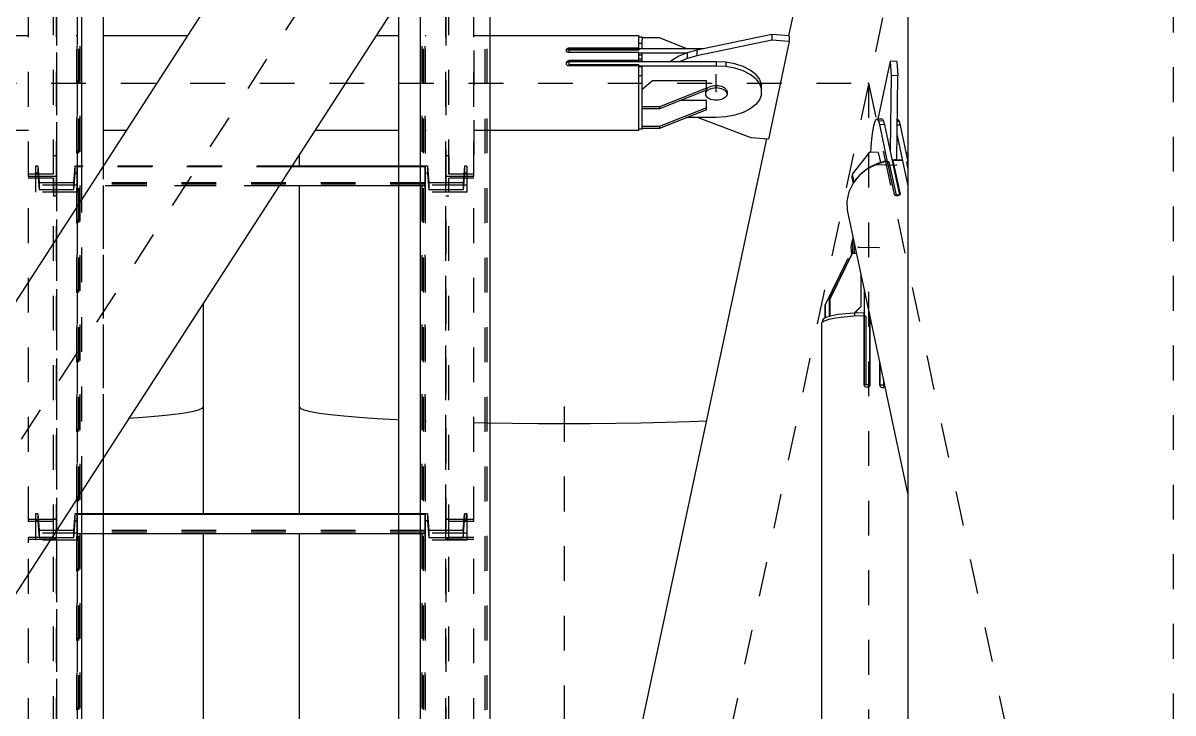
# Model space of a CAD drawing. Header units: millimetres. Extents: x 149919 to 150445, y 136651 to 136866.
# Drawn here: x 150262.208 to 150265.513, y 136818.265 to 136820.248 of the extents above; entities that cross this region are included whole.
import ezdxf

# ---------------------------------------------------------------- set-up
doc = ezdxf.new("R2010")
doc.units = ezdxf.units.MM
doc.header["$LTSCALE"] = 0.25
for name, pattern in [('CENTER', [50.8, 31.75, -6.35, 6.35, -6.35]), ('XKITLINE00', [0]), ('XKITLINE02', [4, 2, -2]), ('XKITLINE03', [6, 3, -1, 1, -1])]:
    doc.linetypes.add(name, pattern=pattern)

# ---------------------------------------------------------------- blocks, each defined once
blk = doc.blocks.new('çatıı')
at = {"color": 8, "linetype": 'CENTER'}
for p, q in [((12370, 17654.86), (12370, 16010.75)), ((12370, 17380.27), (11840, 16560.27)), ((12370, 17380.27), (12195, 16560.27)), ((12238.7, 16967.8), (12238.7, 16972.75)), ((11927.5, 16970.27), (12282.5, 16970.27)), ((12282.5, 16970.27), (12282.5, 16150.27)), ((12282.5, 16970.27), (12370, 16560.27)), ((12284.53, 16946.86), (12290.48, 16946.73)), ((12279.52, 16923.15), (12285.47, 16923.02)), ((12195, 16877.2), (12195, 15209.12))]:
    blk.add_line(p, q, dxfattribs=at)
at = {"color": 8, "linetype": 'XKITLINE00'}
for p, q in [((12293.8, 17175.69), (12293.8, 16605.74)), ((12201.85, 17162.09), (11970.17, 16803.64)), ((12292.26, 17137.41), (12259.5, 16983.91)), ((12239.82, 17136.91), (12008.14, 16778.46)), ((12041.01, 16983.89), (11993.6, 16983.89)), ((12055.02, 16983.89), (12054.73, 16983.89)), ((12086.67, 16983.89), (12062.52, 16983.89)), ((12147.49, 16983.89), (12140.88, 16983.89)), ((12155.28, 16983.89), (12154.99, 16983.89)), ((12216.4, 16983.89), (12168.99, 16983.89)), ((12216.4, 16983.89), (12216.4, 16983.33)), ((12217.4, 16983.47), (12216.4, 16983.47)), ((12216.4, 16980.15), (12216.4, 16983.33)), ((12217.4, 16983.47), (12217.4, 16983.43)), ((12217.4, 16983.43), (12217.4, 16982.84)), ((12222.4, 16983.28), (12217.4, 16983.28)), ((12217.4, 16980.15), (12217.4, 16982.84)), ((12230.28, 16980.15), (12222.4, 16983.28)), ((12254.72, 16984.23), (12233.08, 16979.74)), ((12254.72, 16982.58), (12233.08, 16978.09)), ((12259.68, 16982.24), (12253.7, 16954.21)), ((12254.72, 16984.23), (12254.72, 16982.58)), ((12259.68, 16983.89), (12254.72, 16984.23)), ((12259.68, 16982.24), (12254.72, 16982.58)), ((12259.68, 16983.89), (12259.68, 16982.24)), ((12195.59, 16979.9), (12195.55, 16979.7)), ((12195.55, 16979.7), (12195.59, 16979.5)), ((12195.71, 16980.08), (12195.59, 16979.9)), ((12195.71, 16979.74), (12195.59, 16979.56)), ((12195.59, 16979.5), (12195.71, 16979.32)), ((12195.88, 16980.21), (12195.71, 16980.08)), ((12195.86, 16979.86), (12195.71, 16979.74)), ((12195.9, 16979.17), (12195.71, 16979.32)), ((12195.9, 16979.88), (12195.86, 16979.86)), ((12196.13, 16980.3), (12195.9, 16980.22)), ((12196.13, 16979.95), (12195.9, 16979.88)), ((12196.13, 16979.08), (12195.9, 16979.17)), ((12196.4, 16980.34), (12196.13, 16980.3)), ((12196.4, 16979.98), (12196.13, 16979.95)), ((12196.4, 16979.05), (12196.13, 16979.08)), ((12196.4, 16980.34), (12196.4, 16980)), ((12216.4, 16980.34), (12196.4, 16980.34)), ((12216.4, 16980), (12196.4, 16980)), ((12196.4, 16979.05), (12196.4, 16980)), ((12216.4, 16979.78), (12196.4, 16979.78)), ((12216.4, 16979.05), (12196.4, 16979.05)), ((12217.4, 16981.71), (12216.4, 16981.71)), ((12216.4, 16980.15), (12216.4, 16979.78)), ((12235.04, 16980.15), (12216.4, 16980.15)), ((12216.4, 16976.44), (12216.4, 16979.05)), ((12230.12, 16978.91), (12216.4, 16978.91)), ((12217.4, 16978.87), (12216.4, 16978.87)), ((12217.4, 16977.76), (12217.4, 16978.87)), ((12230.38, 16979.02), (12227.97, 16978.03)), ((12233.08, 16979.74), (12230.38, 16979.02)), ((12230.38, 16979.02), (12230.38, 16977.37)), ((12233.08, 16979.74), (12233.08, 16978.09)), ((12195.59, 16976.22), (12195.55, 16975.98)), ((12195.55, 16975.98), (12195.59, 16975.75)), ((12195.59, 16975.88), (12195.58, 16975.82)), ((12195.71, 16976.43), (12195.59, 16976.22)), ((12195.71, 16976.09), (12195.59, 16975.88)), ((12195.59, 16975.75), (12195.71, 16975.54)), ((12195.9, 16976.6), (12195.71, 16976.43)), ((12195.9, 16976.26), (12195.71, 16976.09)), ((12195.9, 16975.37), (12195.71, 16975.54)), ((12196.13, 16976.7), (12195.9, 16976.6)), ((12196.13, 16976.36), (12195.9, 16976.26)), ((12196.13, 16975.28), (12195.9, 16975.37)), ((12196.4, 16976.74), (12196.13, 16976.7)), ((12196.13, 16976.7), (12196.13, 16976.36)), ((12196.4, 16976.4), (12196.13, 16976.36)), ((12196.4, 16975.22), (12196.13, 16975.28)), ((12196.4, 16976.74), (12196.4, 16976.44)), ((12216.4, 16976.74), (12196.4, 16976.74)), ((12196.4, 16975.22), (12196.4, 16976.44)), ((12238.7, 16976.44), (12196.4, 16976.44)), ((12216.4, 16975.57), (12196.4, 16975.57)), ((12216.4, 16975.22), (12196.4, 16975.22)), ((12217.4, 16978.33), (12216.4, 16978.33)), ((12217.4, 16977.17), (12216.4, 16977.17)), ((12217.4, 16976.56), (12216.4, 16976.56)), ((12216.4, 16976.56), (12216.4, 16976.44)), ((12216.4, 16975.57), (12216.4, 16975.22)), ((12216.4, 16956.66), (12216.4, 16975.22)), ((12238.7, 16975.2), (12216.4, 16975.2)), ((12217.4, 16976.44), (12217.4, 16977.76)), ((12225.91, 16976.81), (12225.48, 16976.44)), ((12227.97, 16978.03), (12225.91, 16976.81)), ((12230.38, 16977.37), (12228.1, 16976.44)), ((12233.08, 16978.09), (12230.38, 16977.37)), ((12238.7, 16976.44), (12238.7, 16975.2)), ((12241.42, 16976.27), (12238.7, 16976.44)), ((12241.42, 16975.04), (12238.7, 16975.2)), ((12241.42, 16976.27), (12241.42, 16975.04)), ((12244.02, 16975.8), (12241.42, 16976.27)), ((12246.4, 16975.02), (12244.02, 16975.8)), ((12288.66, 16976.58), (12285.14, 16959.91)), ((12290.64, 16976.54), (12288.66, 16976.58)), ((12288.66, 16976.58), (12288.93, 16972.44)), ((12290.64, 16976.54), (12290.91, 16972.4)), ((12217.4, 16974.99), (12216.4, 16974.99)), ((12217.4, 16972.37), (12216.4, 16972.37)), ((12217.4, 16969.66), (12217.4, 16974.99)), ((12244.02, 16974.56), (12241.42, 16975.04)), ((12246.4, 16973.79), (12244.02, 16974.56)), ((12248.43, 16973.99), (12246.4, 16975.02)), ((12248.43, 16972.75), (12246.4, 16973.79)), ((12250.04, 16972.74), (12248.43, 16973.99)), ((12250.04, 16971.5), (12248.43, 16972.75)), ((12250.04, 16972.74), (12251.15, 16971.32)), ((12288.93, 16972.44), (12288.66, 16950.87)), ((12290.91, 16972.4), (12288.93, 16972.44)), ((12290.61, 16948.2), (12290.91, 16972.4)), ((12220.4, 16970.91), (12217.4, 16968.43)), ((12217.4, 16963.49), (12217.4, 16969.66)), ((12235.9, 16970.91), (12220.4, 16970.91)), ((12235.9, 16968.84), (12222.4, 16963.48)), ((12235.9, 16968.28), (12235.9, 16970.91)), ((12236.01, 16968.67), (12235.9, 16968.53)), ((12236.32, 16968.92), (12236.01, 16968.67)), ((12236.7, 16969.14), (12236.32, 16968.92)), ((12237.15, 16969.32), (12236.7, 16969.14)), ((12237.15, 16968.66), (12236.7, 16968.48)), ((12237.63, 16969.44), (12237.15, 16969.32)), ((12237.63, 16968.78), (12237.15, 16968.66)), ((12238.16, 16969.52), (12237.63, 16969.44)), ((12238.16, 16968.86), (12237.63, 16968.78)), ((12238.7, 16969.55), (12238.16, 16969.52)), ((12238.7, 16968.89), (12238.16, 16968.86)), ((12239.23, 16969.52), (12238.7, 16969.55)), ((12238.7, 16969.55), (12238.7, 16968.89)), ((12239.23, 16968.86), (12238.7, 16968.89)), ((12239.76, 16969.44), (12239.23, 16969.52)), ((12239.76, 16968.78), (12239.23, 16968.86)), ((12240.25, 16969.32), (12239.76, 16969.44)), ((12240.25, 16968.66), (12239.76, 16968.78)), ((12240.69, 16969.14), (12240.25, 16969.32)), ((12240.69, 16968.48), (12240.25, 16968.66)), ((12241.07, 16968.92), (12240.69, 16969.14)), ((12241.38, 16968.67), (12241.07, 16968.92)), ((12241.38, 16968.67), (12241.61, 16968.4)), ((12250.04, 16971.5), (12251.15, 16970.09)), ((12251.15, 16971.32), (12251.72, 16969.81)), ((12251.15, 16970.09), (12251.72, 16968.57)), ((12251.72, 16967.03), (12251.72, 16969.81)), ((12235.9, 16968.28), (12222.4, 16962.91)), ((12235.64, 16968.1), (12235.6, 16967.8)), ((12235.6, 16967.8), (12235.6, 16967.14)), ((12235.64, 16967.44), (12235.6, 16967.14)), ((12235.6, 16967.14), (12235.64, 16966.83)), ((12235.69, 16968.19), (12235.64, 16968.1)), ((12235.78, 16967.74), (12235.64, 16967.44)), ((12235.64, 16966.83), (12235.78, 16966.54)), ((12236.01, 16968.01), (12235.78, 16967.74)), ((12235.78, 16966.54), (12236.01, 16966.26)), ((12236.32, 16968.26), (12236.01, 16968.01)), ((12236.32, 16966.01), (12236.01, 16966.26)), ((12236.7, 16968.48), (12236.32, 16968.26)), ((12236.7, 16965.8), (12236.32, 16966.01)), ((12237.15, 16965.62), (12236.7, 16965.8)), ((12237.63, 16965.49), (12237.15, 16965.62)), ((12238.16, 16965.41), (12237.63, 16965.49)), ((12238.7, 16965.39), (12238.16, 16965.41)), ((12239.23, 16965.41), (12238.7, 16965.39)), ((12239.76, 16965.49), (12239.23, 16965.41)), ((12240.25, 16965.62), (12239.76, 16965.49)), ((12240.69, 16965.8), (12240.25, 16965.62)), ((12241.07, 16968.26), (12240.69, 16968.48)), ((12241.07, 16966.01), (12240.69, 16965.8)), ((12241.38, 16968.01), (12241.07, 16968.26)), ((12241.38, 16966.26), (12241.07, 16966.01)), ((12241.38, 16968.01), (12241.61, 16967.74)), ((12241.61, 16966.54), (12241.38, 16966.26)), ((12241.61, 16968.4), (12241.75, 16968.1)), ((12241.61, 16967.74), (12241.75, 16967.44)), ((12241.75, 16966.83), (12241.61, 16966.54)), ((12241.75, 16968.1), (12241.8, 16967.8)), ((12241.75, 16967.44), (12241.8, 16967.14)), ((12241.8, 16967.14), (12241.75, 16966.83)), ((12241.8, 16967.8), (12241.8, 16967.14)), ((12251.15, 16965.51), (12250.04, 16964.1)), ((12251.72, 16967.03), (12251.15, 16965.51)), ((12217.4, 16963.49), (12217.4, 16963.48)), ((12217.4, 16963.48), (12217.4, 16963.45)), ((12222.4, 16963.48), (12217.4, 16963.48)), ((12217.4, 16957.29), (12217.4, 16963.45)), ((12217.55, 16962.91), (12217.4, 16962.78)), ((12222.4, 16962.91), (12217.4, 16962.91)), ((12222.4, 16963.48), (12222.4, 16962.91)), ((12235.9, 16963.19), (12222.4, 16957.83)), ((12235.9, 16962.63), (12222.4, 16957.27)), ((12235.9, 16965.26), (12228.29, 16965.26)), ((12235.9, 16962.63), (12235.9, 16965.26)), ((12248.43, 16962.85), (12246.4, 16961.81)), ((12250.04, 16964.1), (12248.43, 16962.85)), ((12238.7, 16960.4), (12230.28, 16960.4)), ((12248.73, 16954.54), (12233.31, 16960.4)), ((12241.42, 16960.56), (12238.7, 16960.4)), ((12244.02, 16961.04), (12241.42, 16960.56)), ((12246.4, 16961.81), (12244.02, 16961.04)), ((12284.24, 16959.22), (12283.9, 16958.05)), ((12284.6, 16959.85), (12284.24, 16959.22)), ((12284.95, 16959.92), (12284.6, 16959.85)), ((12286.44, 16959.88), (12284.95, 16959.92)), ((12284.95, 16959.92), (12285.29, 16959.41)), ((12286.77, 16959.38), (12285.29, 16959.41)), ((12285.29, 16959.41), (12285.59, 16958.35)), ((12286.44, 16959.88), (12286.77, 16959.38)), ((12286.77, 16959.38), (12287.07, 16958.32)), ((12291.23, 16959.28), (12290.75, 16959.29)), ((12290.9, 16959.78), (12290.76, 16959.79)), ((12290.9, 16959.78), (12291.23, 16959.28)), ((12291.23, 16959.28), (12291.54, 16958.22)), ((12041.01, 16956.66), (11993.6, 16956.66)), ((12055.02, 16956.66), (12054.73, 16956.66)), ((12069.07, 16956.66), (12062.52, 16956.66)), ((12147.49, 16956.66), (12123.28, 16956.66)), ((12155.28, 16956.66), (12154.99, 16956.66)), ((12216.4, 16956.66), (12168.99, 16956.66)), ((12217.4, 16957.08), (12216.4, 16957.08)), ((12222.4, 16957.83), (12217.4, 16957.83)), ((12217.4, 16957.29), (12217.4, 16957.27)), ((12217.4, 16957.27), (12217.4, 16957.08)), ((12222.4, 16957.27), (12217.4, 16957.27)), ((12222.4, 16957.83), (12222.4, 16957.27)), ((12283.58, 16956.39), (12283.31, 16954.31)), ((12283.9, 16958.05), (12283.58, 16956.39)), ((12287.07, 16958.32), (12285.59, 16958.35)), ((12285.59, 16958.35), (12287.87, 16947.66)), ((12287.07, 16958.32), (12291.39, 16938.1)), ((12291.54, 16958.22), (12290.74, 16958.24)), ((12291.54, 16958.22), (12293.8, 16947.64)), ((12253.17, 16954.24), (12190.89, 16662.44)), ((12253.7, 16954.21), (12248.73, 16954.54)), ((12283.31, 16954.31), (12283.09, 16951.91)), ((12290.7, 16955.2), (12292.26, 16947.91)), ((12118.8, 16949.72), (12118.8, 16946.46)), ((12282.78, 16950.4), (12277.72, 16944.07)), ((12285.26, 16950.34), (12282.78, 16950.4)), ((12283.09, 16951.91), (12283, 16950.39)), ((12285.26, 16950.34), (12285.88, 16947.45)), ((12293.69, 16950.16), (12293.26, 16950.17)), ((12293.8, 16950.07), (12293.69, 16950.16)), ((12282.21, 16945.65), (12279.89, 16943.8)), ((12282.62, 16946.03), (12280.5, 16944.45)), ((12284.91, 16947.02), (12282.21, 16945.65)), ((12285.04, 16947.21), (12282.62, 16946.03)), ((12287.79, 16947.82), (12284.91, 16947.02)), ((12287.65, 16947.95), (12285.04, 16947.21)), ((12285.04, 16947.21), (12285.07, 16947.07)), ((12287.65, 16947.95), (12287.68, 16947.8)), ((12287.79, 16947.82), (12289.83, 16938.23)), ((12287.87, 16947.66), (12287.86, 16947.5)), ((12288.32, 16947.65), (12287.87, 16947.66)), ((12288.32, 16947.65), (12287.87, 16947.44)), ((12288.32, 16947.65), (12290.37, 16938.06)), ((12289.34, 16947.99), (12289.28, 16947.99)), ((12289.36, 16948.17), (12289.32, 16947.78)), ((12290.06, 16948.2), (12289.36, 16948.17)), ((12289.36, 16948.17), (12289.46, 16947.69)), ((12289.46, 16947.69), (12289.43, 16947.3)), ((12289.49, 16947.97), (12289.44, 16947.44)), ((12289.44, 16947.44), (12291.43, 16938.13)), ((12290.89, 16948.08), (12289.49, 16947.97)), ((12289.49, 16947.97), (12291.53, 16938.38)), ((12290.75, 16948.21), (12290.06, 16948.2)), ((12290.06, 16948.2), (12290.1, 16948.02)), ((12291.45, 16948.17), (12290.75, 16948.21)), ((12292.26, 16947.91), (12290.89, 16948.08)), ((12292.14, 16948.11), (12291.45, 16948.17)), ((12291.45, 16948.17), (12291.48, 16948)), ((12292.14, 16948.11), (12292.18, 16947.92)), ((12292.26, 16947.91), (12293.8, 16940.73)), ((12293.37, 16947.54), (12293.8, 16945.55)), ((12293.8, 16947.53), (12293.37, 16947.54)), ((12293.8, 16947.3), (12293.37, 16947.54)), ((12293.8, 16947.78), (12293.79, 16947.68)), ((12277.72, 16944.07), (12277.64, 16943.19)), ((12277.64, 16943.19), (12278.01, 16941.44)), ((12277.72, 16944.07), (12278.22, 16941.74)), ((12279.89, 16943.8), (12278.07, 16941.57)), ((12278.77, 16942.54), (12278.5, 16942.09)), ((12279.74, 16943.62), (12278.77, 16942.54)), ((12280.5, 16944.45), (12279.96, 16943.85)), ((12118.8, 16940.74), (12118.8, 16877.2)), ((12276.84, 16939.06), (12276.25, 16936.4)), ((12278.07, 16941.57), (12276.84, 16939.06)), ((12276.25, 16936.4), (12276.35, 16933.73)), ((12289.83, 16938.23), (12289.92, 16938.13)), ((12290.05, 16938.02), (12289.92, 16938.13)), ((12290.25, 16937.94), (12290.05, 16938.02)), ((12290.37, 16938.06), (12290.18, 16937.97)), ((12290.5, 16937.9), (12290.25, 16937.94)), ((12291.28, 16938.04), (12290.37, 16938.06)), ((12290.77, 16937.9), (12290.5, 16937.9)), ((12291.03, 16937.94), (12290.77, 16937.9)), ((12291.25, 16938.02), (12291.03, 16937.94)), ((12291.42, 16938.13), (12291.25, 16938.02)), ((12291.38, 16938.33), (12291.37, 16938.19)), ((12291.52, 16938.25), (12291.42, 16938.13)), ((12291.53, 16938.38), (12291.52, 16938.25)), ((12276.35, 16933.73), (12293.8, 16851.98)), ((12277.94, 16925.85), (12277.4, 16923.31)), ((12277.95, 16926.21), (12277.85, 16923.71)), ((12277.4, 16923.31), (12277.55, 16921.03)), ((12277.85, 16923.71), (12277.82, 16921.36)), ((12278.33, 16923.19), (12278.32, 16922.65)), ((12278.32, 16922.65), (12278.33, 16922.13)), ((12278.35, 16923.73), (12278.33, 16923.19)), ((12278.38, 16924.23), (12278.35, 16923.73)), ((12276.33, 16919.53), (12269.88, 16906.36)), ((12276.46, 16919.7), (12270.01, 16906.53)), ((12277.63, 16921.19), (12271.18, 16908.02)), ((12277.76, 16921.36), (12271.31, 16908.19)), ((12276.46, 16919.7), (12276.33, 16919.53)), ((12276.89, 16919.69), (12276.46, 16919.7)), ((12277.76, 16921.36), (12277.63, 16921.19)), ((12279, 16921.33), (12277.76, 16921.36)), ((12278.33, 16922.13), (12278.35, 16921.64)), ((12278.35, 16921.64), (12278.37, 16921.34)), ((12280.24, 16915.51), (12280.24, 16906.02)), ((12281.23, 16910.87), (12281.23, 16903.34)), ((12091.2, 16907.02), (12091.2, 16877.2)), ((12270.01, 16906.53), (12269.88, 16906.36)), ((12269.88, 16906.36), (12269.88, 16902.73)), ((12270.01, 16906.53), (12270.01, 16902.79)), ((12271.31, 16908.19), (12271.18, 16908.02)), ((12271.18, 16908.02), (12271.18, 16903.22)), ((12271.31, 16908.19), (12271.31, 16903.26)), ((12280.24, 16906.02), (12278.36, 16904.19)), ((12280.11, 16905.86), (12278.4, 16904.19)), ((12280.24, 16906.02), (12280.11, 16905.86)), ((12269.6, 16902.6), (12269.25, 16902.15)), ((12270.5, 16903.03), (12269.6, 16902.6)), ((12271.31, 16903.25), (12270.5, 16903.03)), ((12273.02, 16902.75), (12271.07, 16902.35)), ((12271.33, 16903.26), (12271.31, 16903.26)), ((12271.31, 16903.26), (12271.31, 16903.25)), ((12271.9, 16903.42), (12271.33, 16903.26)), ((12273.74, 16903.75), (12271.9, 16903.42)), ((12275.45, 16903.06), (12273.02, 16902.75)), ((12275.96, 16904.02), (12273.74, 16903.75)), ((12278.23, 16903.27), (12275.45, 16903.06)), ((12278.44, 16904.2), (12275.96, 16904.02)), ((12281.15, 16903.37), (12278.23, 16903.27)), ((12281.1, 16904.29), (12278.44, 16904.2)), ((12278.44, 16904.2), (12278.44, 16903.28)), ((12278.93, 16904.36), (12278.78, 16904.21)), ((12278.93, 16904.36), (12278.82, 16904.21)), ((12278.93, 16904.72), (12278.93, 16904.36)), ((12281.1, 16904.29), (12281.1, 16903.37)), ((12281.15, 16903.37), (12281.15, 16883.66)), ((12281.23, 16903.34), (12281.19, 16903.3)), ((12281.68, 16903.33), (12281.19, 16903.3)), ((12281.19, 16903.3), (12281.19, 16883.58)), ((12281.68, 16903.33), (12281.23, 16903.34)), ((12281.68, 16903.33), (12281.68, 16883.61)), ((12282.71, 16903.9), (12282.71, 16883.59)), ((12282.82, 16903.32), (12282.71, 16903.18)), ((12282.84, 16903.33), (12282.79, 16903.27)), ((12282.79, 16903.27), (12282.79, 16883.55)), ((12282.87, 16903.2), (12282.87, 16883.65)), ((12268.96, 16901.4), (12268.91, 16900.88)), ((12268.91, 16900.88), (12268.91, 16592.58)), ((12269.7, 16901.89), (12268.96, 16901.4)), ((12269.25, 16902.15), (12269.25, 16901.59)), ((12271.07, 16902.35), (12269.7, 16901.89)), ((12282.79, 16899.67), (12282.71, 16899.58)), ((12285.64, 16890.19), (12285.64, 16883.59)), ((12285.69, 16889.96), (12285.69, 16883.52)), ((12281.15, 16883.66), (12281.22, 16883.4)), ((12281.19, 16883.58), (12281.18, 16883.56)), ((12281.68, 16883.61), (12281.19, 16883.58)), ((12281.22, 16883.4), (12281.32, 16883.17)), ((12281.51, 16882.98), (12281.32, 16883.17)), ((12281.75, 16882.86), (12281.51, 16882.98)), ((12282.71, 16883.59), (12281.68, 16883.61)), ((12282.01, 16882.82), (12281.75, 16882.86)), ((12282.27, 16882.86), (12282.01, 16882.82)), ((12282.71, 16883.59), (12282.12, 16882.83)), ((12282.2, 16882.94), (12282.2, 16882.85)), ((12282.51, 16882.98), (12282.27, 16882.86)), ((12282.28, 16883.03), (12282.28, 16882.86)), ((12282.7, 16883.16), (12282.51, 16882.98)), ((12282.75, 16883.29), (12282.65, 16883.11)), ((12282.82, 16883.39), (12282.7, 16883.16)), ((12282.79, 16883.55), (12282.75, 16883.29)), ((12282.82, 16883.39), (12282.75, 16883.29)), ((12282.87, 16883.65), (12282.79, 16883.55)), ((12282.87, 16883.65), (12282.82, 16883.39)), ((12285.64, 16883.59), (12285.68, 16883.33)), ((12285.69, 16883.52), (12285.66, 16883.48)), ((12285.68, 16883.33), (12285.8, 16883.09)), ((12286.73, 16883.5), (12285.69, 16883.52)), ((12285.8, 16883.09), (12285.98, 16882.9)), ((12286.21, 16882.77), (12285.98, 16882.9)), ((12286.47, 16882.72), (12286.21, 16882.77)), ((12286.73, 16882.75), (12286.47, 16882.72)), ((12287.09, 16883.39), (12286.58, 16882.73)), ((12286.73, 16885.09), (12286.73, 16883.5)), ((12287.08, 16883.46), (12286.73, 16883.5)), ((12286.96, 16882.86), (12286.73, 16882.75)), ((12287.14, 16883.04), (12286.96, 16882.86)), ((12287.15, 16883.11), (12287.09, 16882.98)), ((12287.16, 16883.07), (12287.14, 16883.04)), ((12089.73, 16876.26), (12087.91, 16875.8)), ((12089.73, 16876.25), (12087.91, 16875.8)), ((12090.83, 16876.72), (12089.73, 16876.25)), ((12090.83, 16876.72), (12089.73, 16876.26)), ((12091.2, 16877.2), (12090.83, 16876.72)), ((12091.2, 16877.2), (12090.83, 16876.72)), ((12091.2, 16877.2), (12091.2, 16846.48)), ((12118.8, 16877.2), (12118.8, 16846.48)), ((12118.8, 16877.2), (12119.16, 16876.72)), ((12118.8, 16877.2), (12119.16, 16876.72)), ((12120.26, 16876.25), (12119.16, 16876.72)), ((12120.26, 16876.26), (12119.16, 16876.72)), ((12122.08, 16875.8), (12120.26, 16876.26)), ((12122.08, 16875.8), (12120.26, 16876.25)), ((12073.9, 16874.14), (12069.75, 16873.85)), ((12073.9, 16874.14), (12069.75, 16873.85)), ((12078.35, 16874.52), (12073.9, 16874.14)), ((12078.35, 16874.52), (12073.9, 16874.14)), ((12082.2, 16874.92), (12078.35, 16874.52)), ((12082.2, 16874.92), (12078.35, 16874.52)), ((12085.39, 16875.35), (12082.2, 16874.92)), ((12085.39, 16875.35), (12082.2, 16874.92)), ((12087.91, 16875.8), (12085.39, 16875.35)), ((12087.91, 16875.8), (12085.39, 16875.35)), ((12124.6, 16875.35), (12122.08, 16875.8)), ((12124.6, 16875.35), (12122.08, 16875.8)), ((12127.79, 16874.92), (12124.6, 16875.35)), ((12127.79, 16874.92), (12124.6, 16875.35)), ((12131.64, 16874.52), (12127.79, 16874.92)), ((12131.64, 16874.52), (12127.79, 16874.92)), ((12136.09, 16874.14), (12131.64, 16874.52)), ((12136.09, 16874.14), (12131.64, 16874.52)), ((12141.11, 16873.78), (12136.09, 16874.14)), ((12141.11, 16873.78), (12136.09, 16874.14)), ((12146.65, 16873.47), (12141.11, 16873.78)), ((12147.49, 16873.43), (12146.65, 16873.47)), ((12155.28, 16873.08), (12154.99, 16873.1)), ((12155.28, 16873.09), (12154.99, 16873.1)), ((12224.16, 16872.74), (12217.12, 16872.58)), ((12224.16, 16872.74), (12217.12, 16872.58)), ((12230.92, 16872.94), (12224.16, 16872.74)), ((12230.92, 16872.94), (12224.16, 16872.74)), ((12235.86, 16873.13), (12230.92, 16872.94)), ((12235.86, 16873.13), (12230.92, 16872.94)), ((12172.88, 16872.58), (12168.99, 16872.67)), ((12172.88, 16872.58), (12168.99, 16872.67)), ((12180.13, 16872.46), (12172.88, 16872.58)), ((12180.13, 16872.46), (12172.88, 16872.58)), ((12187.53, 16872.39), (12180.13, 16872.46)), ((12187.53, 16872.39), (12180.13, 16872.46)), ((12195, 16872.37), (12187.53, 16872.39)), ((12195, 16872.37), (12187.53, 16872.39)), ((12202.46, 16872.39), (12195, 16872.37)), ((12202.46, 16872.39), (12195, 16872.37)), ((12209.86, 16872.46), (12202.46, 16872.39)), ((12209.86, 16872.46), (12202.46, 16872.39)), ((12217.12, 16872.58), (12209.86, 16872.46)), ((12217.12, 16872.58), (12209.86, 16872.46)), ((12091.2, 16840.76), (12091.2, 16746.49)), ((12118.8, 16840.76), (12118.8, 16746.49))]:
    blk.add_line(p, q, dxfattribs=at)
at = {"color": 1, "linetype": 'XKITLINE03'}
for p, q in [((12049.01, 17151.1), (12049.01, 16086.72)), ((12055.02, 17151.06), (12054.99, 16090.89)), ((12154.99, 16090.89), (12154.99, 17151.06)), ((12160.99, 17151.1), (12160.99, 16086.72)), ((12049.01, 17039.06), (12049.01, 16943.49)), ((12160.99, 16943.49), (12160.99, 17039.06)), ((12049.01, 16943.49), (12049.01, 16844.9)), ((12160.99, 16844.9), (12160.99, 16943.49)), ((12055.01, 16938.93), (12055.01, 16940.96)), ((12154.99, 16940.74), (12055.01, 16940.74)), ((12154.99, 16940.96), (12154.99, 16938.93)), ((12055.01, 16838.94), (12055.01, 16840.98)), ((12154.99, 16840.76), (12055.01, 16840.76)), ((12154.99, 16840.98), (12154.99, 16838.94)), ((12049.01, 16839.09), (12049.01, 16743.53)), ((12160.99, 16743.53), (12160.99, 16839.09))]:
    blk.add_line(p, q, dxfattribs=at)
at = {"color": 116, "linetype": 'XKITLINE02', "true_color": 0x136734}
for p, q in [((12054.99, 16090.89), (12055.02, 17151.06)), ((12055, 16090.52), (12055.03, 17150.7)), ((12055.84, 16090.86), (12055.87, 17151.04)), ((12055.85, 16090.55), (12055.88, 17150.73)), ((12062.49, 16090.89), (12062.52, 17151.06)), ((12062.49, 16090.87), (12062.52, 17150.72)), ((12062.5, 16090.54), (12062.53, 17150.72)), ((12147.49, 16090.87), (12147.49, 17150.72)), ((12154.14, 16090.86), (12154.14, 17151.04)), ((12154.14, 16090.55), (12154.14, 17150.72)), ((12154.99, 16090.89), (12154.99, 17151.06)), ((12154.99, 16090.52), (12154.99, 17150.7)), ((12054.93, 16090.06), (12054.93, 17150.18)), ((12055.46, 16090.12), (12055.46, 17150.24)), ((12154.54, 16090.12), (12154.54, 17150.24)), ((12155.07, 16090.06), (12155.07, 17150.18)), ((12172.31, 16090.06), (12172.31, 17150.18)), ((12172.84, 16090.12), (12172.84, 17150.24)), ((12048.21, 16944.08), (12048.21, 17044.96)), ((12049.01, 16943.49), (12049.01, 17044.96)), ((12160.99, 16943.49), (12160.99, 17044.96)), ((12161.79, 16944.08), (12161.79, 17044.96)), ((12041.01, 16943.49), (12041.01, 17039.65)), ((12168.99, 16943.49), (12168.99, 17039.65)), ((12168.99, 17039.65), (12168.99, 16944.08)), ((12049.01, 16949.4), (12048.21, 16949.4)), ((12161.79, 16949.4), (12160.99, 16949.4)), ((12161.79, 16949.4), (12161.79, 16944.08)), ((12043.01, 16946.46), (12043.01, 16944.42)), ((12043.69, 16946.46), (12043.01, 16946.46)), ((12043.01, 16946.46), (12043.01, 16940.96)), ((12043.69, 16946.46), (12043.69, 16944.42)), ((12043.69, 16946.46), (12044.08, 16941.66)), ((12054.33, 16946.46), (12053.95, 16941.66)), ((12054.33, 16946.46), (12054.33, 16944.42)), ((12055.01, 16946.46), (12054.33, 16946.46)), ((12116.69, 16946.46), (12055.01, 16946.46)), ((12055.01, 16940.74), (12055.01, 16946.46)), ((12055.01, 16946.46), (12055.01, 16944.42)), ((12055.01, 16946.46), (12055.01, 16940.96)), ((12116.68, 16946.45), (12055.01, 16946.45)), ((12116.55, 16946.25), (12055.01, 16946.25)), ((12116.55, 16946.24), (12055.01, 16946.24)), ((12062.52, 16862.65), (12062.52, 16946.52)), ((12154.99, 16946.46), (12147.49, 16946.46)), ((12154.99, 16946.45), (12147.49, 16946.45)), ((12154.99, 16946.25), (12147.49, 16946.25)), ((12154.99, 16946.24), (12147.49, 16946.24)), ((12154.99, 16940.74), (12154.99, 16946.46)), ((12154.99, 16946.46), (12154.99, 16940.96)), ((12155.67, 16946.46), (12154.99, 16946.46)), ((12154.99, 16946.46), (12154.99, 16944.42)), ((12155.67, 16946.46), (12156.06, 16941.66)), ((12155.67, 16946.46), (12155.67, 16944.42)), ((12166.31, 16946.46), (12165.93, 16941.66)), ((12166.99, 16946.46), (12166.31, 16946.46)), ((12166.31, 16946.46), (12166.31, 16944.42)), ((12166.99, 16946.46), (12166.99, 16940.96)), ((12166.99, 16946.46), (12166.99, 16944.42)), ((12048.21, 16944.08), (12041.01, 16944.08)), ((12041.01, 16943.49), (12041.01, 16942.92)), ((12049.01, 16943.49), (12041.01, 16943.49)), ((12041.01, 16844.33), (12041.01, 16943.49)), ((12049.01, 16943.49), (12041.01, 16943.49)), ((12048.21, 16942.92), (12041.01, 16942.92)), ((12043.69, 16944.42), (12043.01, 16944.42)), ((12043.01, 16944.42), (12043.01, 16938.93)), ((12043.69, 16944.42), (12044.08, 16939.63)), ((12048.21, 16942.92), (12048.21, 16937.77)), ((12048.21, 16839.18), (12048.21, 16942.92)), ((12049.01, 16937.77), (12049.01, 16943.49)), ((12054.33, 16944.42), (12053.95, 16939.63)), ((12055.01, 16944.42), (12054.33, 16944.42)), ((12055.01, 16944.42), (12055.01, 16938.93)), ((12154.99, 16944.42), (12154.99, 16938.93)), ((12155.67, 16944.42), (12154.99, 16944.42)), ((12155.67, 16944.42), (12156.06, 16939.63)), ((12160.99, 16839.18), (12160.99, 16943.49)), ((12168.99, 16943.49), (12160.99, 16943.49)), ((12168.99, 16943.49), (12160.99, 16943.49)), ((12168.99, 16944.08), (12161.79, 16944.08)), ((12161.79, 16839.18), (12161.79, 16942.92)), ((12168.99, 16942.92), (12161.79, 16942.92)), ((12166.31, 16944.42), (12165.93, 16939.63)), ((12166.99, 16944.42), (12166.31, 16944.42)), ((12166.99, 16944.42), (12166.99, 16938.93)), ((12168.99, 16844.33), (12168.99, 16943.49)), ((12043.01, 16940.96), (12043.01, 16938.93)), ((12055.01, 16940.96), (12043.01, 16940.96)), ((12055.01, 16938.93), (12043.01, 16938.93)), ((12044.08, 16941.66), (12044.08, 16939.63)), ((12053.95, 16941.66), (12044.08, 16941.66)), ((12053.95, 16939.63), (12044.08, 16939.63)), ((12049.01, 16839.18), (12049.01, 16941.4)), ((12053.95, 16941.66), (12053.95, 16939.63)), ((12154.99, 16941.64), (12055.01, 16941.64)), ((12154.99, 16941.46), (12055.01, 16941.46)), ((12154.99, 16940.96), (12055.01, 16940.96)), ((12055.01, 16940.96), (12055.01, 16938.93)), ((12112.99, 16940.74), (12055.01, 16940.74)), ((12154.99, 16940.74), (12147.49, 16940.74)), ((12166.99, 16940.96), (12154.99, 16940.96)), ((12154.99, 16940.96), (12154.99, 16938.93)), ((12166.99, 16938.93), (12154.99, 16938.93)), ((12165.93, 16941.66), (12156.06, 16941.66)), ((12156.06, 16941.66), (12156.06, 16939.63)), ((12165.93, 16939.63), (12156.06, 16939.63)), ((12165.93, 16941.66), (12165.93, 16939.63)), ((12166.99, 16940.96), (12166.99, 16938.93)), ((12049.01, 16937.77), (12048.21, 16937.77)), ((12056.31, 16853.05), (12056.31, 16936.92)), ((12161.79, 16937.77), (12160.99, 16937.77)), ((12043.01, 16846.48), (12043.01, 16844.44)), ((12043.69, 16846.48), (12043.01, 16846.48)), ((12043.01, 16846.48), (12043.01, 16840.98)), ((12043.69, 16846.48), (12043.69, 16844.44)), ((12043.69, 16846.48), (12044.08, 16841.68)), ((12054.33, 16846.48), (12053.95, 16841.68)), ((12054.33, 16846.48), (12054.33, 16844.44)), ((12055.01, 16846.48), (12054.33, 16846.48)), ((12055.01, 16846.48), (12055.01, 16844.44)), ((12055.01, 16846.48), (12055.01, 16840.98)), ((12062.52, 16846.48), (12055.01, 16846.48)), ((12055.01, 16840.76), (12055.01, 16846.48)), ((12062.52, 16846.46), (12055.01, 16846.46)), ((12062.52, 16846.27), (12055.01, 16846.27)), ((12154.99, 16846.48), (12147.49, 16846.48)), ((12154.99, 16846.46), (12147.49, 16846.46)), ((12154.99, 16846.27), (12147.49, 16846.27)), ((12154.99, 16846.48), (12154.99, 16840.98)), ((12155.67, 16846.48), (12154.99, 16846.48)), ((12154.99, 16846.48), (12154.99, 16844.44)), ((12154.99, 16840.76), (12154.99, 16846.48)), ((12155.67, 16846.48), (12156.06, 16841.68)), ((12155.67, 16846.48), (12155.67, 16844.44)), ((12165.93, 16841.68), (12166.31, 16846.48)), ((12166.99, 16846.48), (12166.31, 16846.48)), ((12166.31, 16846.48), (12166.31, 16844.44)), ((12166.99, 16846.48), (12166.99, 16840.98)), ((12166.99, 16844.33), (12166.99, 16846.48)), ((12049.01, 16844.9), (12041.01, 16844.9)), ((12048.21, 16844.33), (12041.01, 16844.33)), ((12043.69, 16844.44), (12043.01, 16844.44)), ((12043.01, 16844.44), (12043.01, 16838.94)), ((12043.69, 16844.44), (12044.08, 16839.64)), ((12049.01, 16845), (12048.21, 16845)), ((12048.21, 16839.68), (12048.21, 16845)), ((12048.21, 16744.12), (12048.21, 16845)), ((12049.01, 16839.09), (12049.01, 16845)), ((12049.01, 16743.53), (12049.01, 16845)), ((12054.33, 16844.44), (12053.95, 16839.64)), ((12055.01, 16844.44), (12054.33, 16844.44)), ((12062.52, 16846.26), (12055.01, 16846.26)), ((12055.01, 16844.44), (12055.01, 16838.94)), ((12154.99, 16846.26), (12147.49, 16846.26)), ((12154.99, 16844.44), (12154.99, 16838.94)), ((12155.67, 16844.44), (12154.99, 16844.44)), ((12155.67, 16844.44), (12156.06, 16839.64)), ((12160.99, 16743.53), (12160.99, 16845)), ((12161.79, 16845), (12160.99, 16845)), ((12168.99, 16844.9), (12160.99, 16844.9)), ((12161.79, 16744.12), (12161.79, 16845)), ((12168.99, 16844.33), (12161.79, 16844.33)), ((12165.93, 16839.64), (12166.31, 16844.44)), ((12166.99, 16844.44), (12166.31, 16844.44)), ((12166.99, 16844.33), (12166.99, 16838.94)), ((12048.21, 16839.68), (12041.01, 16839.68)), ((12041.01, 16838.12), (12041.01, 16839.68)), ((12041.01, 16743.53), (12041.01, 16839.68)), ((12043.01, 16840.98), (12043.01, 16838.94)), ((12055.01, 16840.98), (12043.01, 16840.98)), ((12044.08, 16841.68), (12044.08, 16839.64)), ((12053.95, 16841.68), (12044.08, 16841.68)), ((12053.95, 16841.68), (12053.95, 16839.64)), ((12154.99, 16841.66), (12055.01, 16841.66)), ((12154.99, 16841.48), (12055.01, 16841.48)), ((12055.01, 16840.98), (12055.01, 16838.94)), ((12154.99, 16840.98), (12055.01, 16840.98)), ((12062.52, 16840.76), (12055.01, 16840.76)), ((12154.99, 16840.76), (12147.49, 16840.76)), ((12166.99, 16840.98), (12154.99, 16840.98)), ((12154.99, 16840.98), (12154.99, 16838.94)), ((12165.93, 16841.68), (12156.06, 16841.68)), ((12156.06, 16841.68), (12156.06, 16839.64)), ((12168.99, 16839.68), (12161.79, 16839.68)), ((12165.93, 16841.68), (12165.93, 16839.64)), ((12166.99, 16840.98), (12166.99, 16838.94)), ((12168.99, 16743.53), (12168.99, 16839.68)), ((12049.01, 16839.09), (12041.01, 16839.09)), ((12055.01, 16838.94), (12043.01, 16838.94)), ((12053.95, 16839.64), (12044.08, 16839.64)), ((12049.01, 16839.18), (12048.21, 16839.18)), ((12166.99, 16838.94), (12154.99, 16838.94)), ((12165.93, 16839.64), (12156.06, 16839.64)), ((12161.79, 16839.18), (12160.99, 16839.18)), ((12168.99, 16839.09), (12160.99, 16839.09))]:
    blk.add_line(p, q, dxfattribs=at)
at = {"color": 7, "linetype": 'XKITLINE00'}
for p, q in [((12062.52, 16946.52), (12062.53, 17150.7)), ((12056.31, 16936.92), (12056.31, 17150.17)), ((12173.69, 16583.12), (12173.69, 17034.66)), ((12153.69, 16583.12), (12153.69, 17003.71)), ((12147.49, 16583.12), (12147.49, 16994.12)), ((12147.49, 16946.25), (12116.55, 16946.25)), ((12147.49, 16946.24), (12116.55, 16946.24)), ((12147.49, 16946.45), (12116.68, 16946.45)), ((12147.49, 16946.46), (12116.69, 16946.46)), ((12147.49, 16940.74), (12112.99, 16940.74)), ((12062.51, 16583.12), (12062.52, 16862.65)), ((12056.31, 16583.12), (12056.31, 16853.05)), ((12147.49, 16846.48), (12062.52, 16846.48)), ((12147.49, 16846.46), (12062.52, 16846.46)), ((12147.49, 16846.27), (12062.52, 16846.27)), ((12147.49, 16846.26), (12062.52, 16846.26)), ((12147.49, 16840.76), (12062.52, 16840.76))]:
    blk.add_line(p, q, dxfattribs=at)
at = {"color": 8, "linetype": 'XKITLINE00'}
for centre in [(12238.7, 16972.75), (12282.5, 16970.27), (12282.5, 16970.27), (12282.5, 16970.27), (12238.7, 16967.8), (12284.53, 16946.86), (12290.48, 16946.73), (12279.52, 16923.15), (12285.47, 16923.02), (12195, 16877.2)]:
    blk.add_circle(centre, 0.05, dxfattribs=at)
at = {"color": 1, "linetype": 'XKITLINE00'}
for centre in [(12049.01, 16943.49), (12049.01, 16943.49), (12160.99, 16943.49), (12160.99, 16943.49), (12055.01, 16940.96), (12055.01, 16940.74), (12055.01, 16938.93), (12154.99, 16940.96), (12154.99, 16940.74), (12154.99, 16938.93), (12049.01, 16844.9), (12160.99, 16844.9), (12055.01, 16840.98), (12055.01, 16840.76), (12154.99, 16840.98), (12154.99, 16840.76), (12049.01, 16839.09), (12055.01, 16838.94), (12154.99, 16838.94), (12160.99, 16839.09)]:
    blk.add_circle(centre, 0.05, dxfattribs=at)

msp = doc.modelspace()

# ---------------------------------------------------------------- block references
at = {"xscale": 0.009999943142843078, "yscale": 0.009999943142843078, "zscale": 0.009999943142843078}
msp.add_blockref('çatıı', (150141.8141, 136650.3731), dxfattribs=at)

doc.saveas('drawing.dxf')
